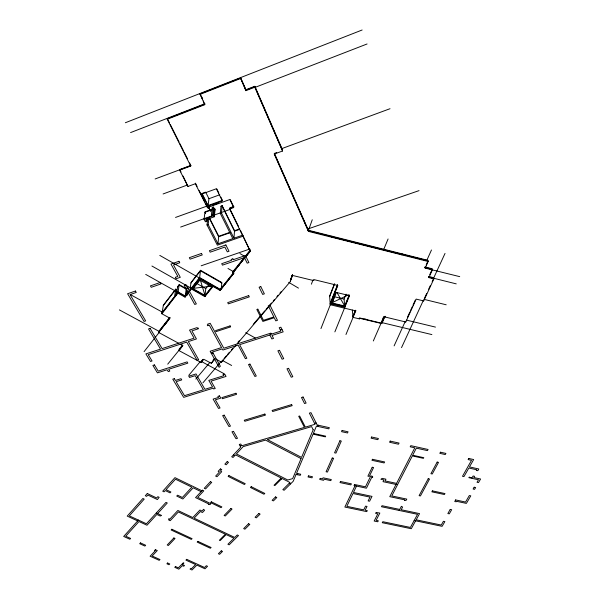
<?xml version="1.0" encoding="UTF-8"?>
<svg xmlns="http://www.w3.org/2000/svg" width="600" height="600" viewBox="0 0 600 600"><rect width="100%" height="100%" fill="white"/><g stroke="black" fill="none" stroke-linecap="round" stroke-linejoin="round"><path stroke-width="0.9" d="M249.885 250.395L249.915 249.743M221.303 288.532L221.843 282.532L200.535 270.3L199.5 278.722L220.072 290.468L233.775 273.48L232.763 272.888L250.26 251.167L240.608 230.73M254.79 87.203L254.82 86.662L245.895 90.127L245.85 90.668L254.79 87.203L282.577 150.998L274.245 154.058L308.423 231.39L428.175 261.502L425.19 268.11L459.72 276.645M232.763 272.888L244.462 257.745M242.767 235.14L233.97 238.215L234.54 230.708L222.18 205.673L221.032 206.085L220.282 213.413L232.822 238.612L217.98 243.803L208.147 224.513L208.875 218.445M215.978 359.175L221.505 362.175L222.78 360.038M245.85 90.668L240.54 78.015L199.995 93.885L204.75 104.692L167.257 119.243L190.718 166.02L179.655 170.145L187.972 186.442L195.337 183.735L195.428 183.12L197.093 186.413M250.26 251.167L229.635 209.032L229.688 208.403L233.782 206.933L230.272 199.71M220.072 290.468L233.827 272.812M182.445 345.593L178.898 350.55L201.12 362.505L203.82 359.28L211.312 363.322L213.593 360M217.98 243.803L218.737 236.265L209.46 217.942M233.97 238.215L221.445 212.993L222.18 205.673M201.12 362.505L201.195 361.793M212.205 209.257L205.02 211.837L204.075 219.202L205.38 221.76L206.535 221.355L205.748 219.817L214.298 216.765L215.123 209.415L214.612 208.395L214.147 208.553L213.322 215.903L213.78 215.73L214.612 208.395M211.853 287.31L204.96 295.95L192.532 288.923L192.442 289.597L204.877 296.625L205.785 288.577L208.627 285M213.322 215.903L212.565 214.403L213.405 207.067L212.265 207.48L211.41 214.815L212.16 216.315L204.075 219.202M205.8 203.692L208.222 208.493L209.385 208.072L209.587 206.37M206.535 221.355L206.85 218.76M243.57 236.032L217.35 245.19L206.993 224.925L207.735 218.85M208.02 206.145L201.915 194.017L216.353 188.752L222.368 200.978L208.02 206.145L208.942 198.712L205.733 192.292M189.945 290.347L191.01 282.517L200.535 270.3M187.335 294.03L187.718 291.263M201.915 194.017L201.998 193.395L208.095 205.522L222.428 200.355L220.822 197.093M186.067 295.298L186.84 289.778M179.212 284.632L177.907 293.145L185.055 297.15L186.262 288.608L179.212 284.632L177.653 286.642L176.438 294.495M175.8 295.725L176.738 289.702L175.733 289.132L163.38 305.138L161.895 313.778L169.875 318.157L158.648 332.46L178.882 343.395M174.495 297L175.733 289.132M204.75 104.692L203.347 100.98M169.875 318.157L169.988 317.468L158.648 332.46M187.972 186.442L183.09 176.055M190.718 166.02L190.822 165.42L179.767 169.545L179.655 170.145M167.257 119.243L167.392 118.68L204.84 104.137M290.625 279.532L292.185 275.145M290.632 280.035L292.507 274.77L290.332 281.587L237.202 343.793M291.053 279.233L292.5 275.16M308.498 230.295L312.255 219.757M311.4 284.183L312.915 280.132M292.522 275.438L313.68 280.597L314.04 279.623L337.837 285.428L330.248 304.74L355.763 310.875L345.968 334.5M331.462 237.21L331.853 236.175M334.29 284.168L329.632 296.123L330.248 304.74M329.663 296.625L334.665 283.815M330.165 303.548L337.582 284.655M330.202 304.058L337.62 285.157M320.947 328.59L330.255 304.905M331.995 302.048L332.978 299.558M331.71 303.39L344.767 306.532L349.447 294.952L349.522 295.627L344.827 307.222L331.763 304.072L334.327 296.737M334.98 295.08L335.962 292.582M331.763 304.072L336.345 292.433L349.522 295.627M344.827 307.222L344.07 299.085L346.058 294.15M331.673 302.88L344.715 306.022L349.065 295.267M334.868 331.882L344.752 307.47M352.942 316.17L355.298 310.485M352.995 316.688L355.688 310.192L355.763 310.875M383.805 249.248L388.08 238.98M352.305 310.02L353.07 317.377L359.355 318.885L359.745 317.962L381.225 323.108L384 316.755L405.757 321.99L416.197 299.1L423.697 300.938L433.897 278.865L433.74 278.19L428.715 276.938L428.865 277.612L433.897 278.865M297.293 474.705L297.757 473.61M314.303 434.43L314.603 433.725M317.7 426.39L318.195 425.205M401.97 254.94L402.405 253.928M383.55 316.86L381.225 323.108M373.32 340.972L381.038 323.325M381.757 323.077L384.615 316.56M385.05 316.26L381.832 323.595L359.28 318.188L359.355 318.885M426.923 260.1L431.482 249.983M426.158 264.968L428.018 260.843L308.4 230.745L274.627 154.328M394.11 345.885L405.165 321.615M407.565 317.062L409.882 311.978M410.655 310.282L412.2 306.892M412.972 305.197L415.29 300.112M429.772 274.627L432.232 269.243L424.748 267.337M428.865 277.612L432.39 269.91L432.232 269.243M401.52 347.64L423.225 300.623M445.028 253.41L433.8 277.733L428.603 276.435M424.335 298.56L426.69 293.468M428.647 289.222L430.215 285.832M432.173 281.587L433.74 278.19M355.005 485.775L344.858 507.06L366.772 511.627L367.282 510.607L365.168 510.165L367.02 506.423L365.55 506.115L363.697 509.857L346.822 506.332L352.95 493.515L370.005 497.115L368.123 500.918L369.6 501.225L372.007 496.38L353.452 492.457L356.505 486.09M396.022 484.455L389.768 496.673L404.775 499.853L404.445 500.475L406.162 500.317L406.8 499.11L391.778 495.93L412.327 455.918L423.428 458.355L423.78 457.68L412.68 455.243L416.317 448.155L427.485 450.623L428.077 449.475L410.768 445.65L410.183 446.805L414.787 447.817L396.57 483.382L396.765 484.612L383.032 481.673L383.895 479.94L380.895 479.303L382.11 478.357L385.935 479.183L385.065 480.915L396.57 483.382M399.188 510.457L401.377 506.31L402.592 507.082L401.183 509.737L419.558 513.6L416.16 519.803L441.27 525.045L443.43 521.273L444.862 521.58L442.125 526.35L414.173 520.507M415.612 520.808L411.285 528.727L382.26 522.705L382.785 521.7L410.393 527.438L417.548 514.312L381.45 506.737L381.975 505.702L399.728 509.43M163.29 305.64L175.65 289.635L176.663 290.197M177.578 287.138L179.137 285.127L186.188 289.103M162.097 312.577L174.578 296.498M176.52 293.993L178.087 291.968L185.22 295.965L186.135 294.795L187.155 295.365M162.015 313.087L178.012 292.47L185.145 296.468L199.583 278.055L220.343 289.913M161.895 313.778L177.907 293.145M190.942 283.013L200.475 270.788L221.798 283.028M190.012 289.845L199.642 277.553L220.388 289.41M185.055 297.15L199.5 278.722M169.507 317.67L158.858 331.245L119.4 309.9M193.103 288.195L194.243 286.74M195.382 285.285L196.53 283.83M197.67 282.375L199.38 280.192M159.495 331.155L168.735 319.38M164.385 325.29L168.96 319.47M192.442 289.597L199.868 280.14L212.362 287.265L204.877 296.625M144.083 351.645L159.172 332.43M211.575 286.192L192.6 288.42L205.013 295.44L211.905 286.808M232.845 271.725L243.907 257.978M245.07 256.53L250.312 250.02M245.625 256.298L250.29 250.507M233.52 271.627L234.683 270.188M235.837 268.755L244.515 257.978M245.67 256.538L249.72 251.513M233.858 271.575L237.322 267.285M238.47 265.853L239.625 264.42M245.97 256.545L250.005 251.535M220.178 289.29L233.295 273.022M220.583 289.522L229.882 277.987M231.045 276.54L233.955 272.94M178.972 349.433L182.505 345.09M179.61 349.35L182.55 345.72M167.715 364.163L179.468 349.695M178.898 350.55L182.933 345.585L180.502 344.272M188.79 375.33L200.093 361.83M201.72 360.712L202.837 359.377M201.735 361.155L202.815 359.865M195.833 379.065L209.978 362.317M213.09 360.127L214.192 358.822M211.312 363.322L215.19 358.748M202.928 382.822L221.002 361.642M223.995 358.612L226.433 355.763M227.647 354.337L229.47 352.2M231.3 350.062L232.515 348.638M237.99 342.218L239.212 340.793M253.208 324.397L264.765 310.853M265.98 309.428L268.418 306.577M269.632 305.153L271.455 303.015M273.285 300.87L274.5 299.445M276.938 296.595L278.153 295.17M279.975 293.032L281.197 291.608M221.505 362.175L235.995 345.21M138.435 520.08L123.683 536.445L129.863 539.25L130.613 538.433L125.73 536.213L138.983 521.535L146.977 525.24L156.833 514.447L160.215 516.03L161.595 515.452L156.308 512.97M157.62 513.585L167.288 503.002L165.968 502.38L146.445 523.785L129.315 515.857L144.203 499.125L142.868 498.487L127.222 516.105L137.67 520.928M269.865 334.987L271.868 338.947L273.517 338.423L272.017 335.452L283.185 331.875L280.868 327.195L279.202 327.735L280.86 331.072L271.35 334.125L270.847 333.127L223.792 348.225L210.18 323.295L207.645 324.127L208.013 324.803L207.278 325.043L207.653 325.71L209.28 325.178L221.542 347.572L210.142 351.233L219.105 367.298L220.373 366.233L212.46 352.005L222.255 348.87L222.892 350.032L238.147 345.142L245.385 358.695L246.833 358.237L239.61 344.678L269.865 334.987L271.178 333.795M332.513 302.475L348.555 294.84M125.355 122.745L362.13 30M199.905 94.433L240.487 78.547M130.575 132.593L204.907 103.718M255.3 87.3L367.08 43.973M155.153 178.958L190.928 165.608M281.962 148.553L390.022 108.712M163.095 193.958L187.208 185.078M274.252 153.465L276.75 152.55M202.845 193.087L205.395 192.157M208.942 198.712L219.772 194.782M175.538 217.433L207.015 206.077M212.632 205.118L218.67 202.942M212.212 207.945L213.353 207.532L215.07 209.88M212.153 209.715L204.96 212.303L205.605 213.57M220.987 206.55L222.135 206.13L234.502 231.188L239.722 229.35M229.725 207.93L233.827 206.468M211.41 214.815L212.565 214.403M229.635 209.032L233.737 207.562L229.83 199.53L207.382 207.615L195.337 183.735M180.645 227.062L230.385 209.288M220.282 213.413L221.445 212.993M206.993 224.925L208.147 224.513M218.737 236.265L229.958 232.32M234.54 230.708L239.752 228.877M229.913 232.792L218.692 236.737L209.4 218.407M201.173 265.793L249.817 249.007M307.815 228.998L419.048 190.627M280.335 330.007L281.993 329.475M211.147 353.032L212.745 352.522M211.507 353.678L213.105 353.168M314.595 423.42L316.147 422.963M240.12 445.92L241.62 445.478M382.305 322.702L431.88 334.582M364.635 318.968L367.335 319.62M406.478 320.115L435.472 327.105M334.597 296.798L344.07 299.085M423.832 299.31L446.197 304.793M424.928 266.94L432.12 268.74M425.475 267.743L431.16 269.168M433.575 278.22L456.248 283.868M428.513 277.072L432.84 278.145M427.905 260.347L308.377 230.265L274.635 153.885M331.62 236.798L402.15 254.535M201.938 490.763L174.953 477.638L162.727 491.22L164.062 491.857L165.24 490.56L170.078 492.877L170.895 491.985L166.05 489.66L175.47 479.205L191.858 487.17L182.347 497.482L177.547 495.18L176.73 496.065L182.85 499.005L193.185 487.815L201.097 491.662M233.445 454.928L234.788 455.61M280.47 478.778L281.25 479.175M289.275 483.24L290.558 483.893M201.165 361.373L224.377 373.868M222.135 360.315L231.638 365.475M130.635 294.735L162.105 312.015M245.73 332.663L255.345 338.048M145.71 274.395L177.472 292.2M151.92 266.017L190.958 288.082M196.567 283.343L205.785 288.577M159.795 255.397L199.028 277.8M227.993 268.47L233.085 271.433M239.925 253.545L244.312 256.132M288.675 282.33L298.493 288.127M337.14 292.8L344.715 306.022M179.767 169.545L181.012 171.983M199.163 190.53L202.485 197.108M202.792 197.73L204.877 201.87M213.78 215.73L214.298 216.765M208.62 206.565L209.385 208.072M209.062 208.215L210.72 211.5M213.405 207.067L214.147 208.553M167.392 118.68L169.485 122.85M170.317 124.523L179.108 142.05M179.94 143.715L183.285 150.398M184.125 152.062L187.47 158.738M189.562 162.915L190.403 164.58M216.825 188.947L218.827 193.02M229.688 208.403L238.59 226.59M200.07 93.48L200.812 95.055M201.555 96.63L202.673 98.993M200.37 94.68L202.605 99.405M240.57 77.61L245.925 89.715L254.843 86.258L282.577 149.962M240.54 78.015L245.895 90.127M254.82 86.662L282.577 150.998M200.28 279.832L205.013 295.44M428.018 260.843L428.175 261.502M425.04 267.442L425.19 268.11M423.555 300.255L423.697 300.938M405.638 321.3L405.757 321.99M385.02 316.335L385.118 317.025M313.642 279.93L313.68 280.597M308.4 230.745L308.423 231.39M307.95 229.733L307.98 230.377M290.317 280.913L290.332 281.587M188.175 288.007L188.1 288.502L187.095 287.94L187.17 287.438L188.175 288.007M301.072 458.588L292.657 478.627L287.782 480L236.4 453.885L243.157 446.647L265.515 440.1L301.072 458.588M313.185 429.728L301.567 457.403L267.322 439.575L311.595 426.607L313.185 429.728M296.077 474.442L293.205 481.268L284.115 490.29L282.832 489.645L290.01 482.513L281.985 478.44L274.837 485.618L274.065 485.228L281.205 478.043L235.5 454.845L233.048 457.47L231.705 456.787L240.78 447.06L239.272 444.442L240.772 444.007L241.778 445.755L304.44 427.388L298.71 416.28L299.647 416.002L305.37 427.118L315.03 424.283L309.382 413.123L310.95 412.65L317.168 424.98L329.34 427.665L328.83 428.85L316.433 426.112L313.343 433.447L325.673 436.155L325.365 436.853L313.043 434.153L296.535 473.355L300.728 474.24L300.263 475.335L296.077 474.442M308.483 475.89L308.017 476.978L312 477.825L312.472 476.737L308.483 475.89M320.197 478.38L319.718 479.46L323.61 480.285L324.097 479.205L330.817 480.63L331.305 479.55L323.07 477.803L322.582 478.882L320.197 478.38M342.09 430.485L341.565 431.662L347.528 432.975L348.053 431.805L342.09 430.485M332.235 458.002L326.085 471.772L327.457 472.065L333.615 458.295L332.235 458.002M339.915 440.775L334.545 452.805L335.94 453.105L341.317 441.082L339.915 440.775M340.5 481.507L340.005 482.588L350.888 484.897L351.397 483.825L340.5 481.507M371.64 437.01L371.093 438.18L377.85 439.665L378.405 438.502L371.64 437.01M354.54 484.493L354.03 485.565L366.435 488.197L371.737 477.338L372.487 477.495L372.75 476.955L372.075 476.805L372.345 476.265L370.763 475.928L365.46 486.817L354.54 484.493M372.442 459.293L371.955 460.305L384.135 462.952L384.63 461.947L372.442 459.293M372.218 467.25L367.905 476.153L369.263 476.445L373.582 467.55L372.218 467.25M390.18 441.105L389.618 442.268L398.49 444.225L399.067 443.07L390.18 441.105M376.192 512.467L375.675 513.487L377.782 513.93L374.168 521.033L377.782 521.783L378.3 520.77L376.125 520.32L379.837 513.06L376.192 512.467M440.43 452.205L439.822 453.345L445.29 454.553L445.905 453.412L440.43 452.205M428.205 478.74L419.107 495.668L420.435 495.952L429.548 479.033L428.205 478.74M437.16 462.082L430.912 473.715L432.255 474.007L438.518 462.382L437.16 462.082M432.39 490.875L431.865 491.835L444.435 494.52L444.967 493.567L432.39 490.875M468.757 458.46L468.127 459.585L471.51 460.335L462.48 476.287L463.965 476.61L468.84 468.03L476.678 469.748L476.31 470.385L477.803 470.715L478.808 468.975L469.47 466.92L473.655 459.548L468.757 458.46M450.225 509.393L447.847 513.555L449.287 513.855L451.673 509.7L450.225 509.393M455.632 499.928L454.74 501.502L456.195 501.81L456.495 501.293L466.38 503.4L470.783 495.84L469.327 495.533L465.533 502.043L455.632 499.928M469.222 477.202L468.938 477.697L478.493 479.775L477.037 482.272L478.515 482.588L480.6 479.01L473.865 477.54L474.577 476.31L473.092 475.987L472.035 477.817L469.222 477.202M474.158 487.222L473.1 489.045L474.562 489.36L475.627 487.545L474.158 487.222M147.285 493.507L145.305 495.735L146.648 496.373L147.84 495.037L157.395 499.567L159.157 497.303L157.822 496.673L156.66 497.955L147.285 493.507M140.445 542.895L139.695 543.713L144.9 546.082L145.657 545.265L140.445 542.895M168.915 518.88L168.712 520.013L170.205 520.71L178.365 511.957L225.375 534.21L219.368 540.255L220.125 540.607L226.132 534.57L233.94 538.268L227.903 544.268L229.147 544.852L238.522 535.545L237.27 534.952L234.765 537.442L194.085 518.16L200.392 511.522L202.47 512.52L204.577 510.308L203.647 509.295L201.998 511.028L199.92 510.037L192.795 517.545L177.863 510.465L169.703 519.248L168.915 518.88M220.403 468.908L218.16 471.308L219.495 471.967L215.64 476.092L216.975 476.752L221.7 471.705L220.365 471.037L221.737 469.575L220.403 468.908M227.183 461.64L224.865 464.115L226.208 464.79L228.517 462.315L227.183 461.64M202.485 490.178L195.548 497.603L208.725 503.963L208.312 504.397L209.985 504.63L210.862 503.707L197.692 497.347L203.805 490.822L202.485 490.178M210.405 481.695L204.255 488.28L205.575 488.925L211.733 482.347L210.405 481.695M171.855 529.252L171.142 530.01L191.355 539.408L192.075 538.665L171.855 529.252M155.377 549.683L154.62 550.493L155.257 550.778L150.113 556.23L159.218 560.332L159.975 559.537L152.137 556.005L157.29 550.553L155.377 549.683M228.923 475.575L228.142 476.408L244.44 484.515L245.235 483.697L228.923 475.575M173.873 537.967L167.212 544.98L168.36 545.505L175.02 538.5L173.873 537.967M211.335 501.817L210.585 502.605L221.085 507.683L221.843 506.895L211.335 501.817M167.64 563.002L166.882 563.79L169.005 564.75L169.77 563.963L167.64 563.002M197.903 541.373L197.183 542.115L210.375 548.25L211.103 547.515L197.903 541.373M251.228 486.675L250.433 487.493L264 494.243L264.803 493.44L251.228 486.675M230.88 508.515L224.123 515.445L225.27 516L232.042 509.077L230.88 508.515M175.507 566.55L174.743 567.33L178.845 569.183L182.34 565.627L183.735 566.257L184.507 565.477L182.422 564.533L183.892 563.033L183.33 562.785L178.373 567.84L175.507 566.55M186.705 559.342L185.933 560.138L195.623 564.555L191.535 568.665L190.83 568.342L190.05 569.123L192 570L196.86 565.118L204.998 568.822L207.555 566.28L206.325 565.717L204.555 567.48L186.705 559.342M221.288 550.838L218.377 553.74L219.615 554.31L222.532 551.423L221.288 550.838M248.55 523.74L243.66 528.6L244.92 529.2L249.81 524.347L248.55 523.74M258.847 513.502L255.075 517.252L256.335 517.86L260.108 514.118L258.847 513.502M275.528 496.912L272.138 500.287L273.405 500.918L276.803 497.543L275.528 496.912M178.95 261.293L170.993 264.067L177.81 276.442L175.297 277.312L176.093 278.752L180.285 277.312L173.49 264.945L179.752 262.77L178.95 261.293M201.487 253.44L189.33 257.678L190.125 259.163L202.267 254.933L201.487 253.44M225.862 244.95L209.4 250.688L210.18 252.18L224.888 247.065L227.303 251.835L229.035 251.235L225.862 244.95M135.442 291.03L127.59 293.737L144.053 321.428L145.665 320.888L130.058 294.577L136.267 292.447L135.442 291.03M160.11 282.54L150.42 285.877L151.238 287.295L160.92 283.965L160.11 282.54M232.875 258.84L231.15 259.433L231.577 260.28L221.692 263.678L222.45 265.147L244.425 257.61L247.178 263.153L248.903 262.567L245.423 255.525L233.303 259.688L232.875 258.84M185.947 284.91L184.275 285.48L194.708 304.447L196.358 303.892L185.947 284.91M260.805 286.627L259.103 287.197L262.68 294.413L264.375 293.85L260.805 286.627M150.127 328.41L148.523 328.942L160.523 349.11L145.882 353.888L150.502 361.485L152.062 360.975L148.23 354.66L186.727 342.12L197.062 360.195L198.645 359.685L188.333 341.595L196.44 338.955L191.895 330.885L198.54 328.702L198.165 328.035L197.438 328.275L197.062 327.608L189.525 330.082L194.093 338.168L162.105 348.593L150.127 328.41M248.678 295.62L227.692 302.603L228.345 303.855L249.315 296.888L248.678 295.62M257.835 309.165L256.822 309.495L262.868 321.435L274.252 317.737L275.798 320.858L277.47 320.317L269.978 305.175L268.29 305.73L273.847 316.92L263.452 320.295L257.835 309.165M230.077 325.882L215.528 330.63L216.067 331.627L230.618 326.888L230.077 325.882M154.447 364.905L152.887 365.407L157.433 372.87L167.137 369.765L168.225 371.58L169.785 371.077L168.697 369.263L187.822 363.15L187.087 361.882L158.22 371.123L154.447 364.905M174.322 378.668L172.77 379.155L183.675 397.365L213.24 388.17L213.69 388.965L215.25 388.478L211.058 381.127L226.05 376.433L224.91 374.385L224.123 374.632L223.808 374.07L223.02 374.317L223.785 375.683L208.785 380.385L212.542 386.955L204.93 389.325L196.02 373.935L188.797 376.215L189.517 377.46L195.18 375.675L203.377 389.805L184.493 395.685L176.123 381.69L181.74 379.913L181.012 378.683L175.387 380.46L174.322 378.668M279.51 350.317L277.882 350.827L282.105 359.183L283.733 358.68L279.51 350.317M249.945 364.095L248.505 364.545L254.865 376.462L256.298 376.02L249.945 364.095M288.593 368.325L286.98 368.82L291.218 377.197L292.822 376.702L288.593 368.325M219.458 395.873L217.913 396.345L218.528 397.433L213.12 399.097L218.52 408.457L220.058 407.993L215.355 399.817L220.763 398.153L219.458 395.873M235.965 393.263L221.82 397.612L222.435 398.692L236.565 394.35L235.965 393.263M224.175 415.155L222.645 415.612L228.945 426.54L230.468 426.09L224.175 415.155M303.067 397.013L301.478 397.493L304.538 403.537L306.12 403.065L303.067 397.013M291.645 404.595L272.108 410.452L272.678 411.51L292.192 405.66L291.645 404.595M264.862 414.06L244.252 420.24L244.837 421.283L265.433 415.11L264.862 414.06M233.49 431.34L231.975 431.79L235.98 438.743L237.487 438.3L233.49 431.34"/></g></svg>
